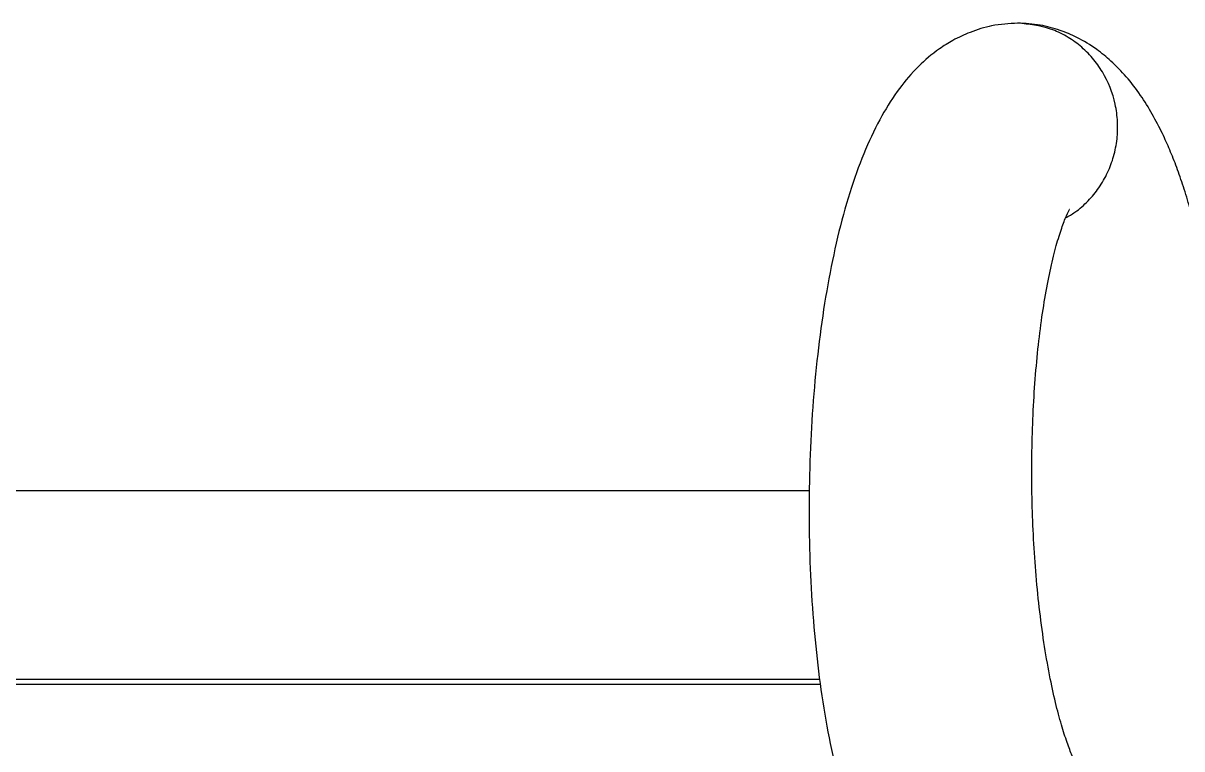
# Model space of a CAD drawing. Header units: millimetres. Extents: x 15 to 1184, y 5 to 836.
# Drawn here: x 768.72 to 795.5, y 445.52 to 462.28 of the extents above; entities that cross this region are included whole.
import ezdxf

# ---------------------------------------------------------------- set-up
doc = ezdxf.new("R2010")
doc.units = ezdxf.units.MM

msp = doc.modelspace()

# ---------------------------------------------------------------- linework, layer by layer
at = {"color": 7, "linetype": 'Continuous', "lineweight": 25}
for p, q in [((786.888, 451.476), (761.702, 451.476)), ((787.132, 447.116), (766.062, 447.116)), ((787.146, 447.004), (761.702, 447.004))]:
    msp.add_line(p, q, dxfattribs=at)
for points, knots in [([(791.702, 462.276), (791.504, 462.265), (791.15, 462.244), (790.648, 462.092), (790.241, 461.906), (789.797, 461.631), (789.354, 461.242), (788.942, 460.75), (788.546, 460.132), (788.179, 459.371), (787.849, 458.479), (787.568, 457.481), (787.335, 456.393), (787.15, 455.235), (787.013, 454.03), (786.923, 452.79), (786.88, 451.537), (786.884, 450.292), (786.934, 449.067), (787.03, 447.872), (787.172, 446.719), (787.366, 445.605), (787.588, 444.708), (787.741, 444.186), (787.808, 444.005), (787.808, 444.005)], [0, 0, 0, 0, 0.03694, 0.066319, 0.088519, 0.105389, 0.136667, 0.177167, 0.224129, 0.274771, 0.326598, 0.381138, 0.435071, 0.488264, 0.541072, 0.593629, 0.645718, 0.697234, 0.748867, 0.800898, 0.85368, 0.908336, 0.965254, 0.999928, 1, 1, 1, 1]), ([(795.759, 444.547), (795.831, 444.807), (795.993, 445.392), (796.181, 446.405), (796.339, 447.544), (796.445, 448.708), (796.507, 449.894), (796.527, 451.102), (796.502, 452.324), (796.431, 453.553), (796.311, 454.784), (796.143, 455.974), (795.933, 457.057), (795.725, 457.885), (795.537, 458.499), (795.382, 458.945), (795.22, 459.354), (795.046, 459.741), (794.823, 460.174), (794.545, 460.621), (794.233, 461.03), (793.892, 461.385), (793.503, 461.7), (793.108, 461.941), (792.667, 462.126), (792.208, 462.25), (791.877, 462.267), (791.702, 462.276)], [0, 0, 0, 0, 0.045637, 0.102963, 0.157974, 0.210873, 0.262811, 0.314924, 0.367084, 0.420098, 0.474837, 0.53154, 0.586666, 0.637125, 0.665272, 0.692633, 0.719319, 0.745779, 0.77642, 0.806431, 0.837872, 0.866296, 0.889208, 0.919001, 0.942798, 0.969794, 1, 1, 1, 1]), ([(792.812, 457.779), (792.885, 457.821), (793.074, 457.928), (793.335, 458.163), (793.591, 458.472), (793.791, 458.82), (793.932, 459.2), (794.01, 459.596), (794.022, 460.004), (793.952, 460.538), (793.75, 461.047), (793.438, 461.479), (793.155, 461.758), (792.829, 461.984), (792.354, 462.212), (791.962, 462.251), (791.702, 462.276)], [0, 0, 0, 0, 0.040898, 0.105876, 0.168935, 0.233817, 0.29682, 0.361652, 0.424635, 0.489451, 0.616857, 0.679895, 0.74476, 0.807778, 0.872614, 1, 1, 1, 1]), ([(793.153, 444.966), (793.155, 444.965), (793.161, 444.96), (793.133, 445.002), (793.082, 445.095), (792.977, 445.316), (792.86, 445.615), (792.728, 446.015), (792.59, 446.52), (792.452, 447.142), (792.322, 447.871), (792.212, 448.671), (792.128, 449.506), (792.069, 450.353), (792.035, 451.207), (792.026, 452.064), (792.043, 452.918), (792.085, 453.756), (792.15, 454.563), (792.237, 455.32), (792.344, 456.014), (792.466, 456.635), (792.595, 457.152), (792.724, 457.562), (792.828, 457.835), (792.907, 457.98), (792.899, 457.971), (792.897, 457.97)], [0, 0, 0, 0, 0.006727, 0.025491, 0.061081, 0.094778, 0.130021, 0.167511, 0.208258, 0.252766, 0.300933, 0.34952, 0.397167, 0.443835, 0.489642, 0.535752, 0.582221, 0.628898, 0.675555, 0.722025, 0.768284, 0.814234, 0.859545, 0.90412, 0.947921, 0.991064, 1, 1, 1, 1])]:
    msp.add_open_spline(points, degree=3, knots=knots, dxfattribs=at)

doc.saveas('drawing.dxf')
